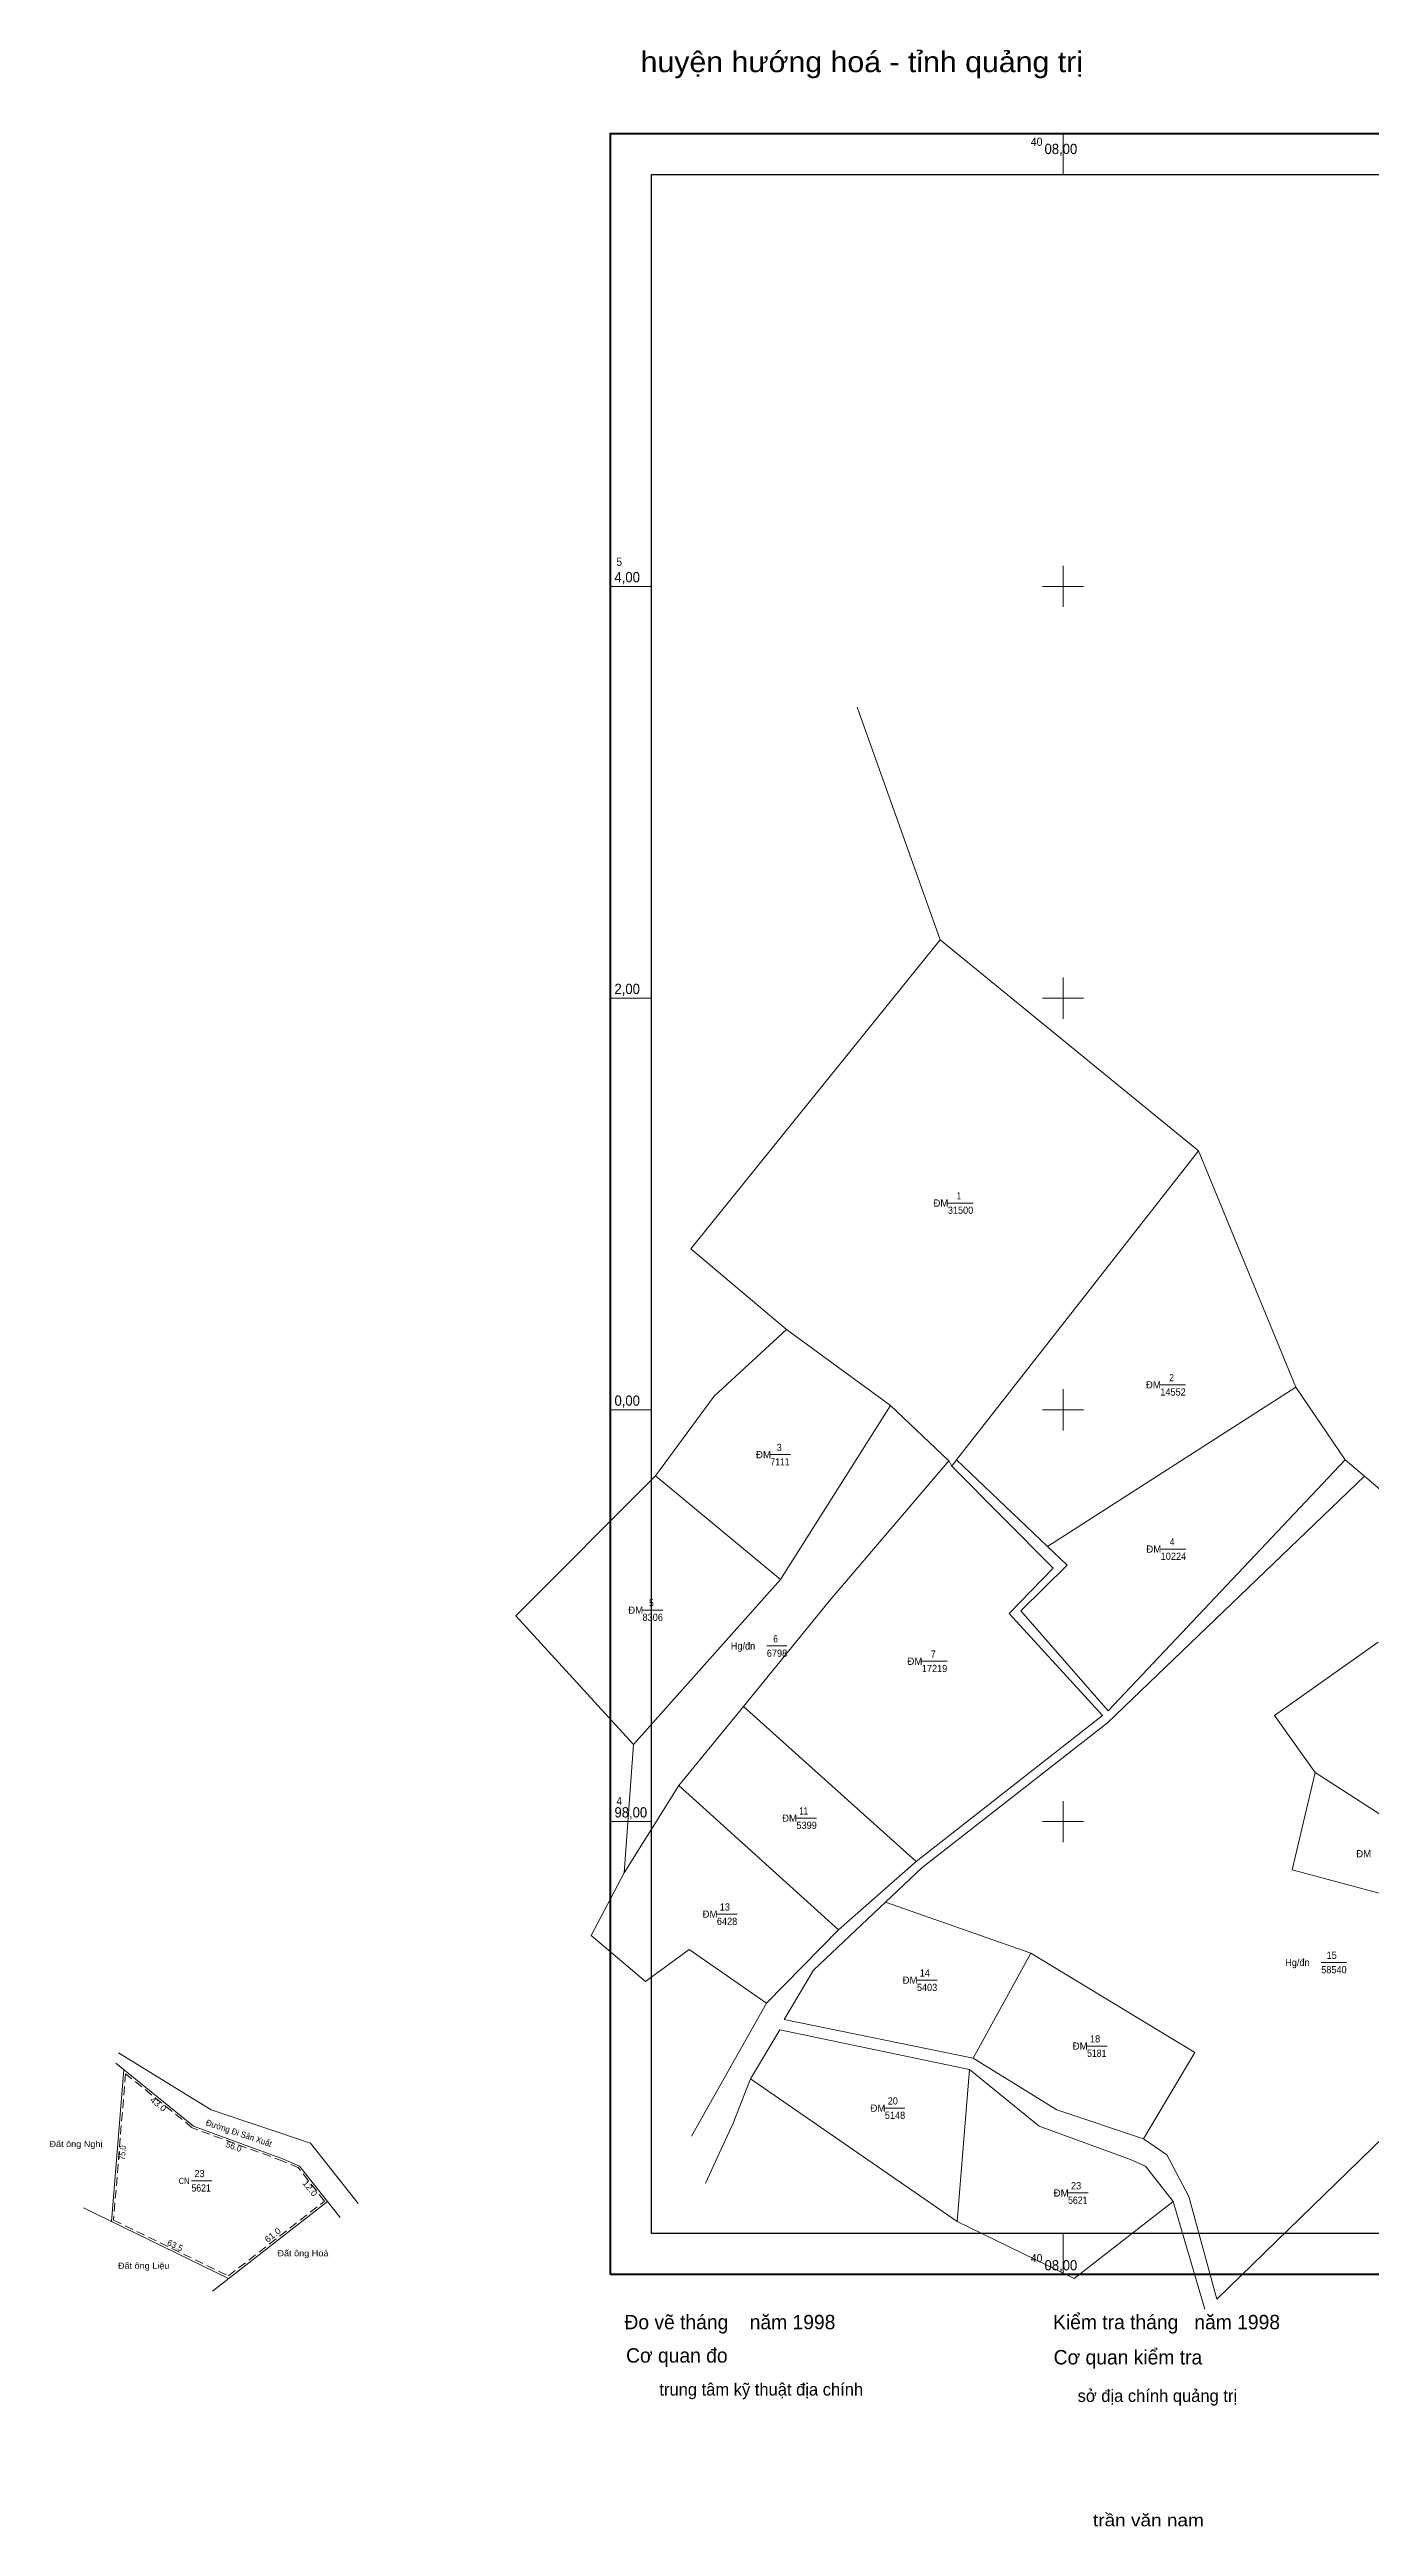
# Model space of a CAD drawing. Header units: metres. Extents: x 400307 to 401620, y 49456 to 50692.
# Drawn here: x 400307 to 400949, y 49458 to 50661 of the extents above; entities that cross this region are included whole.
import ezdxf
from ezdxf.enums import TextEntityAlignment as Align

# ---------------------------------------------------------------- set-up
doc = ezdxf.new("R2010")
doc.units = ezdxf.units.M
doc.header["$LTSCALE"] = 1.4
doc.linetypes.add('MEDIUM_DASHED', pattern=[4.5, 3, -1.5])
for name, color, linetype, lineweight in [('22', 7, 'Continuous', 13), ('62', 7, 'Continuous', 13), ('63', 7, 'Continuous', 13)]:
    doc.layers.add(name, color=color, linetype=linetype, lineweight=lineweight)

msp = doc.modelspace()

# ---------------------------------------------------------------- linework, layer by layer
at = {"layer": '22'}
for p, q in [((400700, 50341.31), (400740.29, 50228.29)), ((400865.85, 50125.78), (400913.14, 50011.06)), ((400601.89, 49968.03), (400662.7, 49917.53)), ((400744.56, 49975.23), (400745.88, 49972.67)), ((400748.22, 49975.65), (400792.52, 49933.56)), ((400613.29, 49817.53), (400586.77, 49775.19)), ((400713.65, 49760.82), (400784.29, 49736.1)), ((400690.83, 49747.46), (400655.95, 49711.77)), ((400784.29, 49736.1), (400756.26, 49685.13)), ((400619.49, 49647.19), (400655.95, 49711.77)), ((400343.55, 49679.52), (400337.5, 49605.8)), ((400457.37, 49614.43), (400434.22, 49643.83)), ((400324, 49612.34), (400394.47, 49578.13)), ((400386.57, 49571.99), (400442.55, 49615.48)), ((400853.55, 49615.48), (400868.89, 49563.19))]:
    msp.add_line(p, q, dxfattribs=at)
at = {"layer": '22', "linetype": 'MEDIUM_DASHED'}
for p, q in [((400344.39, 49677.55), (400338.55, 49606.39)), ((400376.77, 49651.31), (400344.39, 49677.55)), ((400420.89, 49635.09), (400377.06, 49651.15)), ((400428.61, 49631.74), (400420.83, 49635.11)), ((400441.13, 49615.64), (400428.22, 49632.04)), ((400394.35, 49579.3), (400441.13, 49615.64)), ((400338.55, 49606.39), (400394.35, 49579.3))]:
    msp.add_line(p, q, dxfattribs=at)
at = {"layer": '22'}
for points in [[(400665.54, 50039.01), (400619.04, 50078.28), (400740.29, 50228.29)], [(400740.29, 50228.29), (400865.85, 50125.78), (400748.22, 49975.65), (400745.88, 49972.67)], [(400601.89, 49968.03), (400630.4, 50006.69), (400665.54, 50039.01)], [(400744.56, 49975.23), (400716.16, 50002.05), (400665.54, 50039.01)], [(400792.52, 49933.56), (400913.14, 50011.06), (400937.11, 49975.72)], [(400716.16, 50002.05), (400662.7, 49917.53), (400591.29, 49837.42), (400586.77, 49775.19)], [(400591.29, 49837.42), (400534.09, 49900.01), (400601.89, 49968.03)], [(400744.56, 49975.23), (400686.36, 49907.01), (400644.73, 49855.91)], [(400946.45, 49967.77), (400821.68, 49847.9), (400731.34, 49777.57), (400713.65, 49760.82)], [(400745.88, 49972.67), (400795.25, 49923.09), (400773.83, 49901.13), (400819.25, 49851.51), (400728.58, 49780.54)], [(400792.52, 49933.56), (400801.93, 49924.62), (400779.43, 49902.43), (400821.88, 49853.74), (400937.11, 49975.72)], [(400937.11, 49975.72), (400946.45, 49967.77), (401008.94, 49914.61)], [(400953.12, 49887.08), (400902.74, 49851.51), (400922.6, 49823.86)], [(400990.96, 49770.4), (400983.75, 49757.09), (400911.36, 49776.56), (400922.6, 49823.86)], [(400922.6, 49823.86), (400978.06, 49788), (400990.96, 49770.4)], [(400586.77, 49775.19), (400570.6, 49744.65), (400597.13, 49722.36), (400618.33, 49737.83), (400655.95, 49711.77)], [(400713.65, 49760.82), (400678.79, 49727.82), (400664.39, 49703.9), (400756.26, 49685.13)], [(400784.29, 49736.1), (400864.07, 49687.86), (400839.16, 49645.86)], [(400874.67, 49568.07), (401019.52, 49708.65), (401038.78, 49687.02)], [(400648.1, 49675.09), (400662.29, 49698.93), (400754.55, 49679.52)], [(400448.73, 49607.62), (400429.01, 49632.66), (400421.23, 49636.03), (400377.4, 49652.09), (400339.67, 49682.67)], [(400434.22, 49643.83), (400385.93, 49660.04), (400341, 49687.76)], [(400754.55, 49679.52), (400748.5, 49605.8), (400648.1, 49675.09)], [(400853.55, 49615.48), (400840.01, 49632.66), (400832.23, 49636.03), (400788.4, 49652.09), (400754.55, 49679.52)], [(400839.16, 49645.86), (400796.93, 49660.04), (400756.26, 49685.13)], [(400626.23, 49624.33), (400639.68, 49653.49), (400648.1, 49675.09)], [(400839.16, 49645.86), (400850.49, 49638.11), (400861.12, 49617.9), (400874.67, 49568.07)], [(400748.5, 49605.8), (400805.47, 49578.13), (400853.55, 49615.48)]]:
    msp.add_lwpolyline(points, dxfattribs=at)
msp.add_lwpolyline([(400613.29, 49817.53), (400644.73, 49855.91), (400728.58, 49780.54), (400690.83, 49747.46)], close=True, dxfattribs=at)
at = {"layer": '62'}
for p, q in [((400744, 50100.48), (400756.26, 50100.48)), ((400847.26, 50012.2), (400859.51, 50012.2)), ((400657.78, 49978.27), (400667.58, 49978.27)), ((400847.46, 49932.4), (400859.71, 49932.4)), ((400595.65, 49902.72), (400605.45, 49902.72)), ((400656.04, 49885.31), (400665.84, 49885.31)), ((400731.37, 49877.88), (400743.62, 49877.88)), ((400670.44, 49801.68), (400680.24, 49801.68)), ((400631.77, 49755.04), (400641.57, 49755.04)), ((400925.46, 49731.58), (400937.71, 49731.58)), ((400728.97, 49722.98), (400738.77, 49722.98)), ((400811.69, 49690.98), (400821.49, 49690.98)), ((400713.39, 49660.83), (400723.19, 49660.83)), ((400376.45, 49625.54), (400386.25, 49625.54)), ((400802.46, 49619.61), (400812.26, 49619.61))]:
    msp.add_line(p, q, dxfattribs=at)
at = {"layer": '63'}
for p, q in [((400800, 50600), (400800, 50620)), ((400800, 50390), (400800, 50410)), ((400580, 50400), (400600, 50400)), ((400790, 50400), (400810, 50400)), ((400800, 50190), (400800, 50210)), ((400580, 50200), (400600, 50200)), ((400790, 50200), (400810, 50200)), ((400800, 49990), (400800, 50010)), ((400580, 50000), (400600, 50000)), ((400790, 50000), (400810, 50000)), ((400580, 49800), (400600, 49800)), ((400790, 49800), (400810, 49800)), ((400800, 49790), (400800, 49810)), ((400800, 49580), (400800, 49600))]:
    msp.add_line(p, q, dxfattribs=at)
at = {"layer": '63', "lineweight": 53}
msp.add_lwpolyline([(400580, 49580), (400580, 50620), (401620, 50620), (401620, 49580)], close=True, dxfattribs=at)
at = {"layer": '63', "lineweight": 25}
msp.add_lwpolyline([(400600, 49600), (400600, 50600), (401600, 50600), (401600, 49600)], close=True, dxfattribs=at)

# ---------------------------------------------------------------- texts
at = {"layer": '22'}
for s, height, width, p in [('huyện hướng hoá - tỉnh quảng trị', 10, 1.1, (400702.19, 50649.8)), ('Đất ông Nghị', 3, 1.1, (400320.29, 49641.9)), ('CN', 3, 0.9, (400372.85, 49623.99)), ('Đất ông Liệu', 3, 1.1, (400353.2, 49582.78)), ('Đất ông Hoá', 3, 1.1, (400430.59, 49588.84)), ('trần văn nam', 6, 1.15, (400841.485, 49457.7))]:
    msp.add_text(s, height=height, dxfattribs=dict(at, width=width)).set_placement(p, align=Align.CENTER)
for s, rotation, width, p in [('43.0', 320.975, 1.1, (400359.351, 49661.586)), ('Đường Đi Sản Xuất', 341.444, 0.95, (400399.008, 49647.242)), ('75.0', 85.308, 0.9, (400344.367, 49639.062)), ('12.0', 308.222, 1.1, (400432.861, 49620.948)), ('61.0', 37.843, 1.1, (400416.83, 49597.979))]:
    msp.add_text(s, height=3, rotation=rotation, dxfattribs=dict(at, width=width)).set_placement(p, align=Align.CENTER)
for s, rotation, p in [('56.0', 339.876, (400396.479, 49640.758)), ('63.5', 334.106, (400367.815, 49592.765))]:
    msp.add_text(s, height=3, rotation=rotation, dxfattribs=at).set_placement(p, align=Align.CENTER)
for s, height, p in [('Đo vẽ tháng    năm 1998', 7, (400638.1, 49553.4)), ('Kiểm tra tháng   năm 1998', 7, (400850.29, 49553.4)), ('Cơ quan đo', 7, (400612.31, 49537.2)), ('Cơ quan kiểm tra', 7, (400831.54, 49536.32)), ('trung tâm kỹ thuật địa chính', 6, (400653.33, 49521.2)), ('sở địa chính quảng trị', 6, (400845.825, 49518.1))]:
    msp.add_text(s, height=height, dxfattribs=at).set_placement(p, align=Align.CENTER)
at = {"layer": '62'}
for p in [(400737, 50098.73), (400840.26, 50010.44), (400650.78, 49976.52), (400840.46, 49930.65), (400588.65, 49900.98), (400724.37, 49876.13), (400663.44, 49799.94), (400942.46, 49782.66), (400624.77, 49753.29), (400721.97, 49721.22), (400804.69, 49689.23), (400706.39, 49659.08), (400795.46, 49617.86)]:
    msp.add_text('ĐM', height=3.5, dxfattribs=at).set_placement(p)
for s, width, p in [('1', 0.65, (400748.38, 50102.23)), ('31500', 0.95, (400744, 50095.23)), ('2', 0.85, (400851.64, 50013.94)), ('14552', 0.95, (400847.26, 50006.94)), ('3', 0.9, (400660.93, 49980.02)), ('7111', 0.9, (400657.78, 49973.02)), ('4', 0.9, (400851.84, 49934.15)), ('10224', 0.95, (400847.46, 49927.15)), ('5', 0.9, (400598.8, 49904.48)), ('8306', 0.95, (400595.65, 49897.48)), ('Hg/đn', 0.95, (400638.54, 49883.56)), ('6798', 0.95, (400656.04, 49880.06)), ('6', 0.85, (400659.19, 49887.06)), ('17219', 0.95, (400731.37, 49872.63)), ('7', 0.9, (400735.74, 49879.63)), ('5399', 0.95, (400670.44, 49796.44)), ('11', 0.8, (400671.84, 49803.44)), ('6428', 0.95, (400631.77, 49749.79)), ('13', 0.95, (400633.17, 49756.79)), ('14', 0.95, (400730.37, 49724.72)), ('Hg/đn', 0.95, (400907.96, 49729.83)), ('58540', 0.95, (400925.46, 49726.33)), ('15', 0.95, (400928.08, 49733.33)), ('5403', 0.95, (400728.97, 49717.72)), ('18', 0.95, (400813.09, 49692.73)), ('5181', 0.9, (400811.69, 49685.73)), ('5148', 0.95, (400713.39, 49655.58)), ('20', 0.95, (400714.79, 49662.58)), ('23', 0.95, (400377.86, 49627.29)), ('5621', 0.9, (400376.45, 49620.29)), ('23', 0.95, (400803.87, 49621.36)), ('5621', 0.9, (400802.46, 49614.36))]:
    msp.add_text(s, height=3.5, dxfattribs=dict(at, width=width)).set_placement(p)
at = {"layer": '63', "width": 0.95}
for p in [(400790, 50614), (400790, 49586)]:
    msp.add_text('40', height=4, dxfattribs=at).set_placement(p, align=Align.RIGHT)
at = {"layer": '63'}
for s, height, width, p in [('08,00', 5, 0.95, (400791, 50610)), ('5', 4, 0.9, (400583, 50410)), ('4,00', 5, 0.95, (400582, 50402)), ('2,00', 5, 0.95, (400582, 50202)), ('0,00', 5, 0.95, (400582, 50002)), ('4', 4, 0.9, (400583, 49808)), ('98,00', 5, 0.95, (400582, 49802)), ('08,00', 5, 0.95, (400791, 49582))]:
    msp.add_text(s, height=height, dxfattribs=dict(at, width=width)).set_placement(p)

doc.saveas('drawing.dxf')
